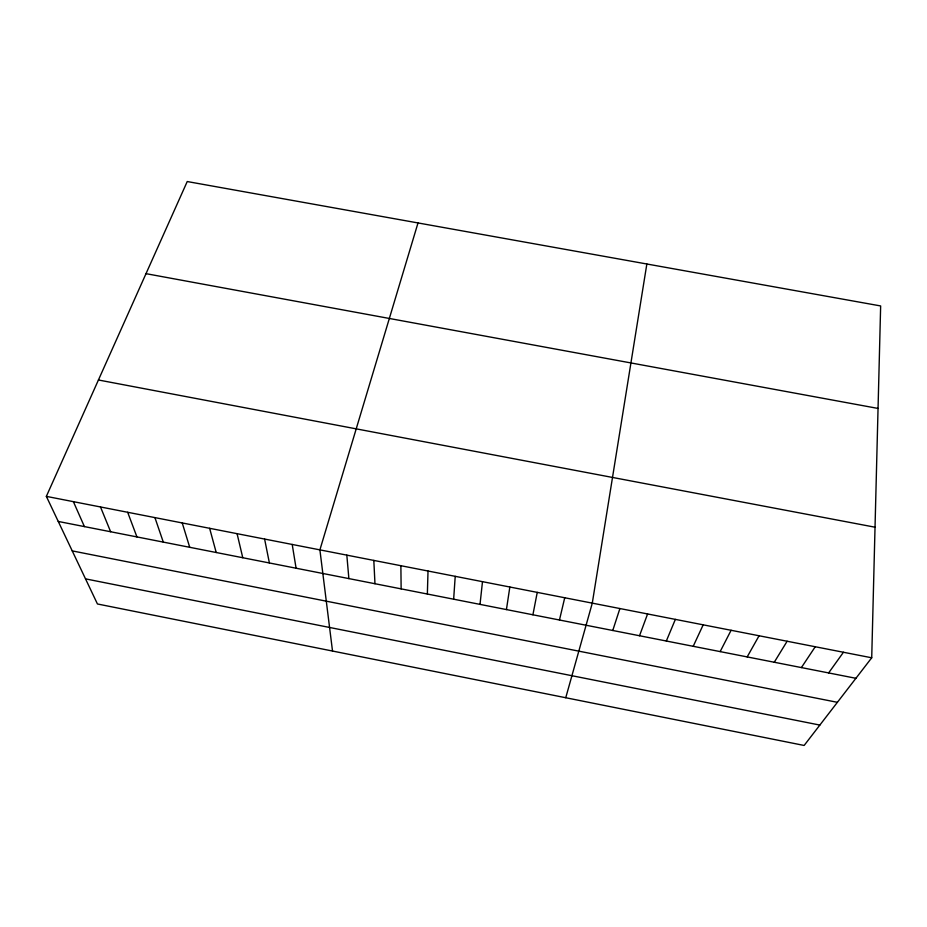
<?xml version="1.0" encoding="UTF-8"?>
<svg xmlns="http://www.w3.org/2000/svg" width="927" height="927" viewBox="0 0 927 927"><rect width="100%" height="100%" fill="white"/><g stroke="black" fill="none" stroke-linecap="round" stroke-linejoin="round"><path stroke-width="1.39" d="M871.716 657.788L880.65 305.945L187.231 181.541L46.35 496.374L97.439 603.975L804.138 745.459L871.716 657.788L46.35 496.374M427.359 594.033L428.019 571.02M453.651 599.201L455.215 576.339M480.012 604.381L482.492 581.669M506.432 609.572L509.838 587.023M646.849 263.998L592.283 603.141L565.748 697.73M532.909 614.786L537.243 592.376M559.468 620.001L564.728 597.753M418.007 222.944L319.896 549.873L332.515 651.044M612.759 630.487L619.896 608.541M639.514 635.748L647.591 613.964M666.328 641.02L675.354 619.387M693.211 646.304L703.187 624.833M720.152 651.6L731.102 630.29M747.174 656.919L759.074 635.76M774.254 662.249L787.127 641.252M801.403 667.579L815.25 646.745M828.622 672.932L843.443 652.26M146.002 273.662L878.043 408.436M98.424 379.989L875.03 527.208M58.25 521.449L855.911 678.297M72.236 550.893L837.394 702.318M85.516 578.865L819.85 725.076M73.384 501.669L84.415 526.594M100.498 506.965L110.637 531.75M127.671 512.283L136.929 536.918M154.925 517.614L163.291 542.098M182.237 522.955L189.722 547.301M209.629 528.309L216.211 552.504M237.08 533.685L242.77 557.73M264.612 539.062L269.386 562.967M292.214 544.462L296.084 568.216M346.825 555.146L348.876 578.599M373.813 560.418L374.971 583.732M400.881 565.713L401.136 588.877"/></g></svg>
